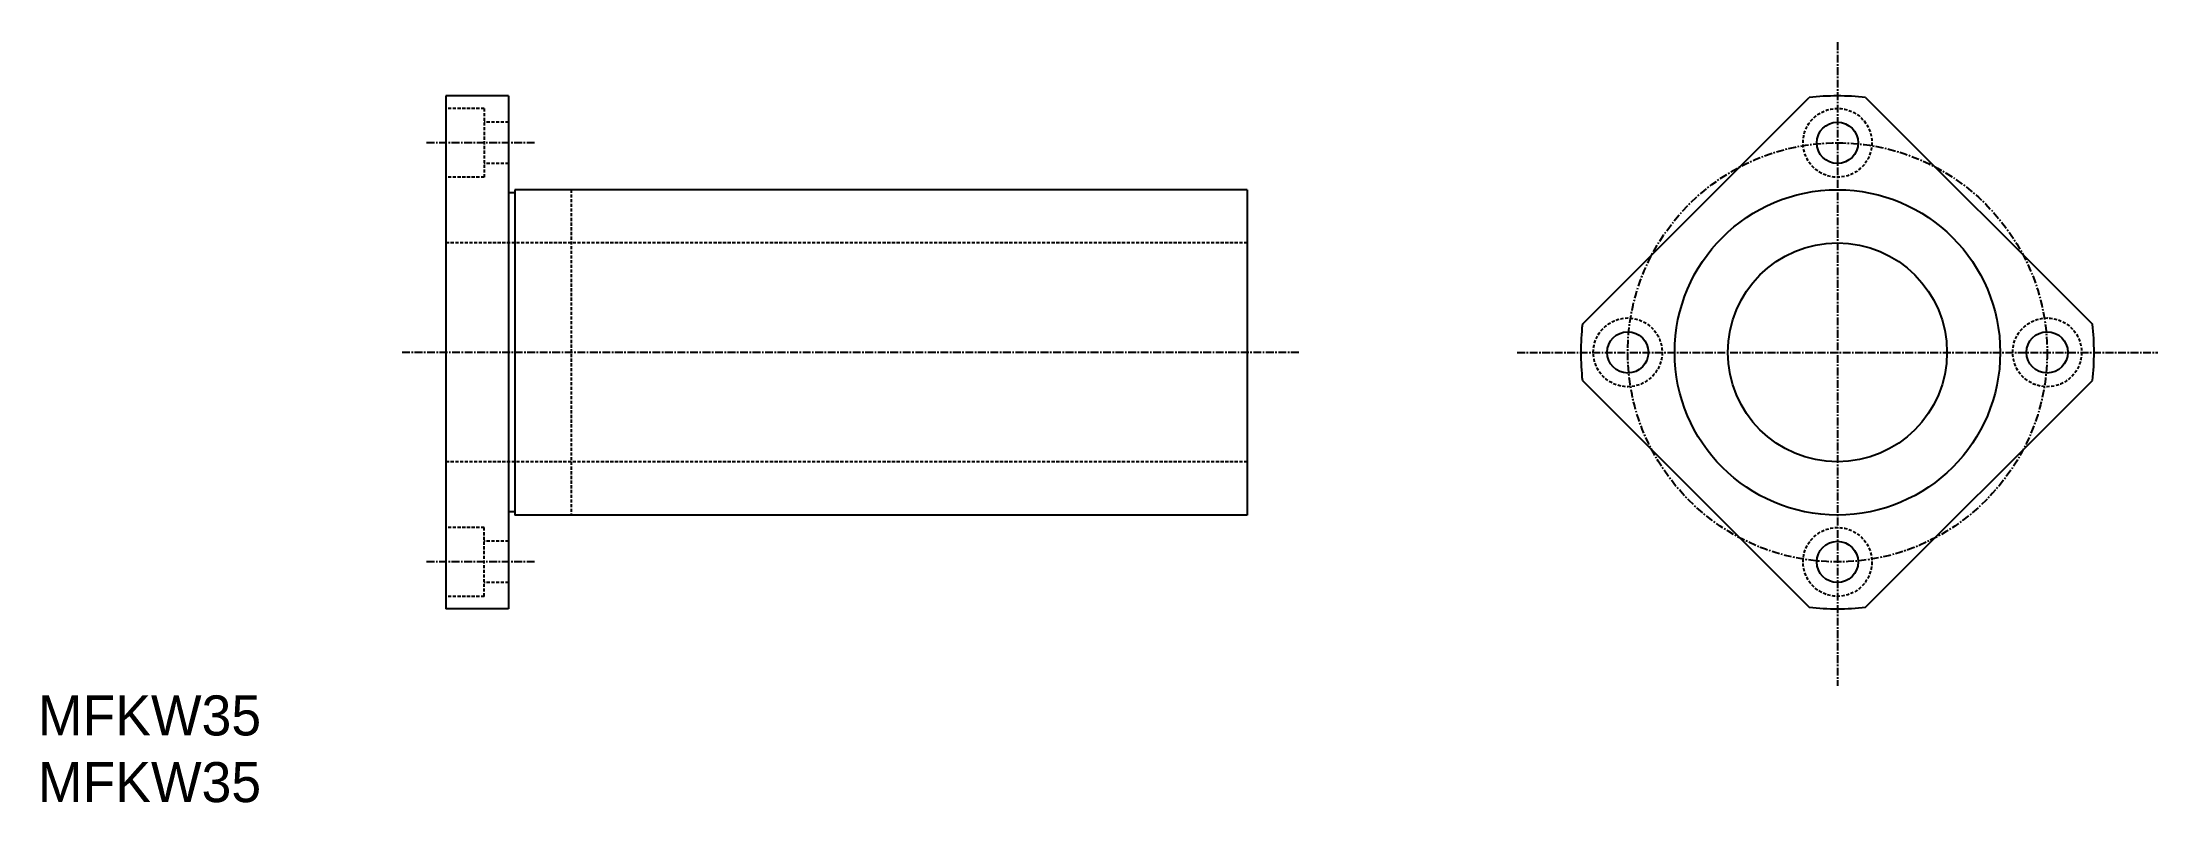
# Model space of a CAD drawing. Extents: x 52 to 390, y 95 to 216.
import ezdxf

# ---------------------------------------------------------------- set-up
doc = ezdxf.new("R2010")
doc.units = 0
doc.linetypes.add('CENTER', pattern=[2, 1.25, -0.25, 0.25, -0.25])
doc.linetypes.add('DASHED', pattern=[0.75, 0.5, -0.25])
doc.layers.get('0').update_dxf_attribs({"linetype": 'CONTINUOUS'})
doc.layers.add('CENTER', color=1, linetype='CENTER')

msp = doc.modelspace()

# ---------------------------------------------------------------- linework, layer by layer
at = {"color": 7, "linetype": 'CONTINUOUS'}
for p, q in [((116.45, 207.87), (116.45, 125.87)), ((126.45, 207.87), (116.45, 207.87)), ((126.45, 207.87), (126.45, 125.87)), ((298, 171.38), (334.25, 207.63)), ((343.25, 207.63), (379.5, 171.38)), ((244.45, 192.87), (127.45, 192.87)), ((127.45, 192.87), (127.45, 140.87)), ((244.45, 192.87), (244.45, 140.87)), ((127.45, 192.37), (126.45, 192.37)), ((298, 162.37), (334.25, 126.12)), ((343.25, 126.12), (379.5, 162.37)), ((127.45, 141.37), (126.45, 141.37)), ((244.45, 140.87), (127.45, 140.87)), ((126.45, 125.87), (116.45, 125.87))]:
    msp.add_line(p, q, dxfattribs=at)
at = {"color": 3, "linetype": 'DASHED'}
for p, q in [((122.55, 205.87), (116.45, 205.87)), ((122.55, 205.87), (122.55, 194.87)), ((126.45, 203.67), (122.55, 203.67)), ((126.45, 197.07), (122.55, 197.07)), ((122.55, 194.87), (116.45, 194.87)), ((136.45, 192.87), (136.45, 140.87)), ((244.45, 184.37), (116.45, 184.37)), ((244.45, 149.37), (116.45, 149.37)), ((122.55, 138.87), (116.45, 138.87)), ((122.55, 127.87), (122.55, 138.87)), ((126.45, 136.67), (122.55, 136.67)), ((126.45, 130.07), (122.55, 130.07)), ((122.55, 127.87), (116.45, 127.87))]:
    msp.add_line(p, q, dxfattribs=at)
for centre in [(338.75, 200.37), (305.25, 166.87), (372.25, 166.87), (338.75, 133.37)]:
    msp.add_circle(centre, 5.5, dxfattribs=at)
at = {"color": 7, "linetype": 'CONTINUOUS'}
for centre, radius in [((338.75, 200.37), 3.3), ((338.75, 166.87), 26), ((338.75, 166.87), 17.5), ((305.25, 166.87), 3.3), ((372.25, 166.87), 3.3), ((338.75, 133.37), 3.3)]:
    msp.add_circle(centre, radius, dxfattribs=at)
for start, end in [(83.6947, 96.3053), (173.6947, 186.3053), (353.6947, 6.3053), (263.6947, 276.3053)]:
    msp.add_arc((338.75, 166.87), 41, start, end, dxfattribs=at)
at = {"layer": 'CENTER', "color": 1, "linetype": 'CENTER'}
for p, q in [((338.75, 216.45), (338.75, 113.54)), ((130.61, 200.37), (113.21, 200.37)), ((252.69, 166.87), (109.28, 166.87)), ((287.59, 166.87), (389.91, 166.87)), ((130.61, 133.37), (113.21, 133.37))]:
    msp.add_line(p, q, dxfattribs=at)
msp.add_circle((338.75, 166.87), 33.5, dxfattribs=at)

# ---------------------------------------------------------------- texts
at = {"color": 7, "linetype": 'CONTINUOUS'}
for p in [(51.26, 105.63), (51.26, 94.97)]:
    msp.add_text('MFKW35', height=6.4, dxfattribs=at).set_placement(p)

doc.saveas('drawing.dxf')
